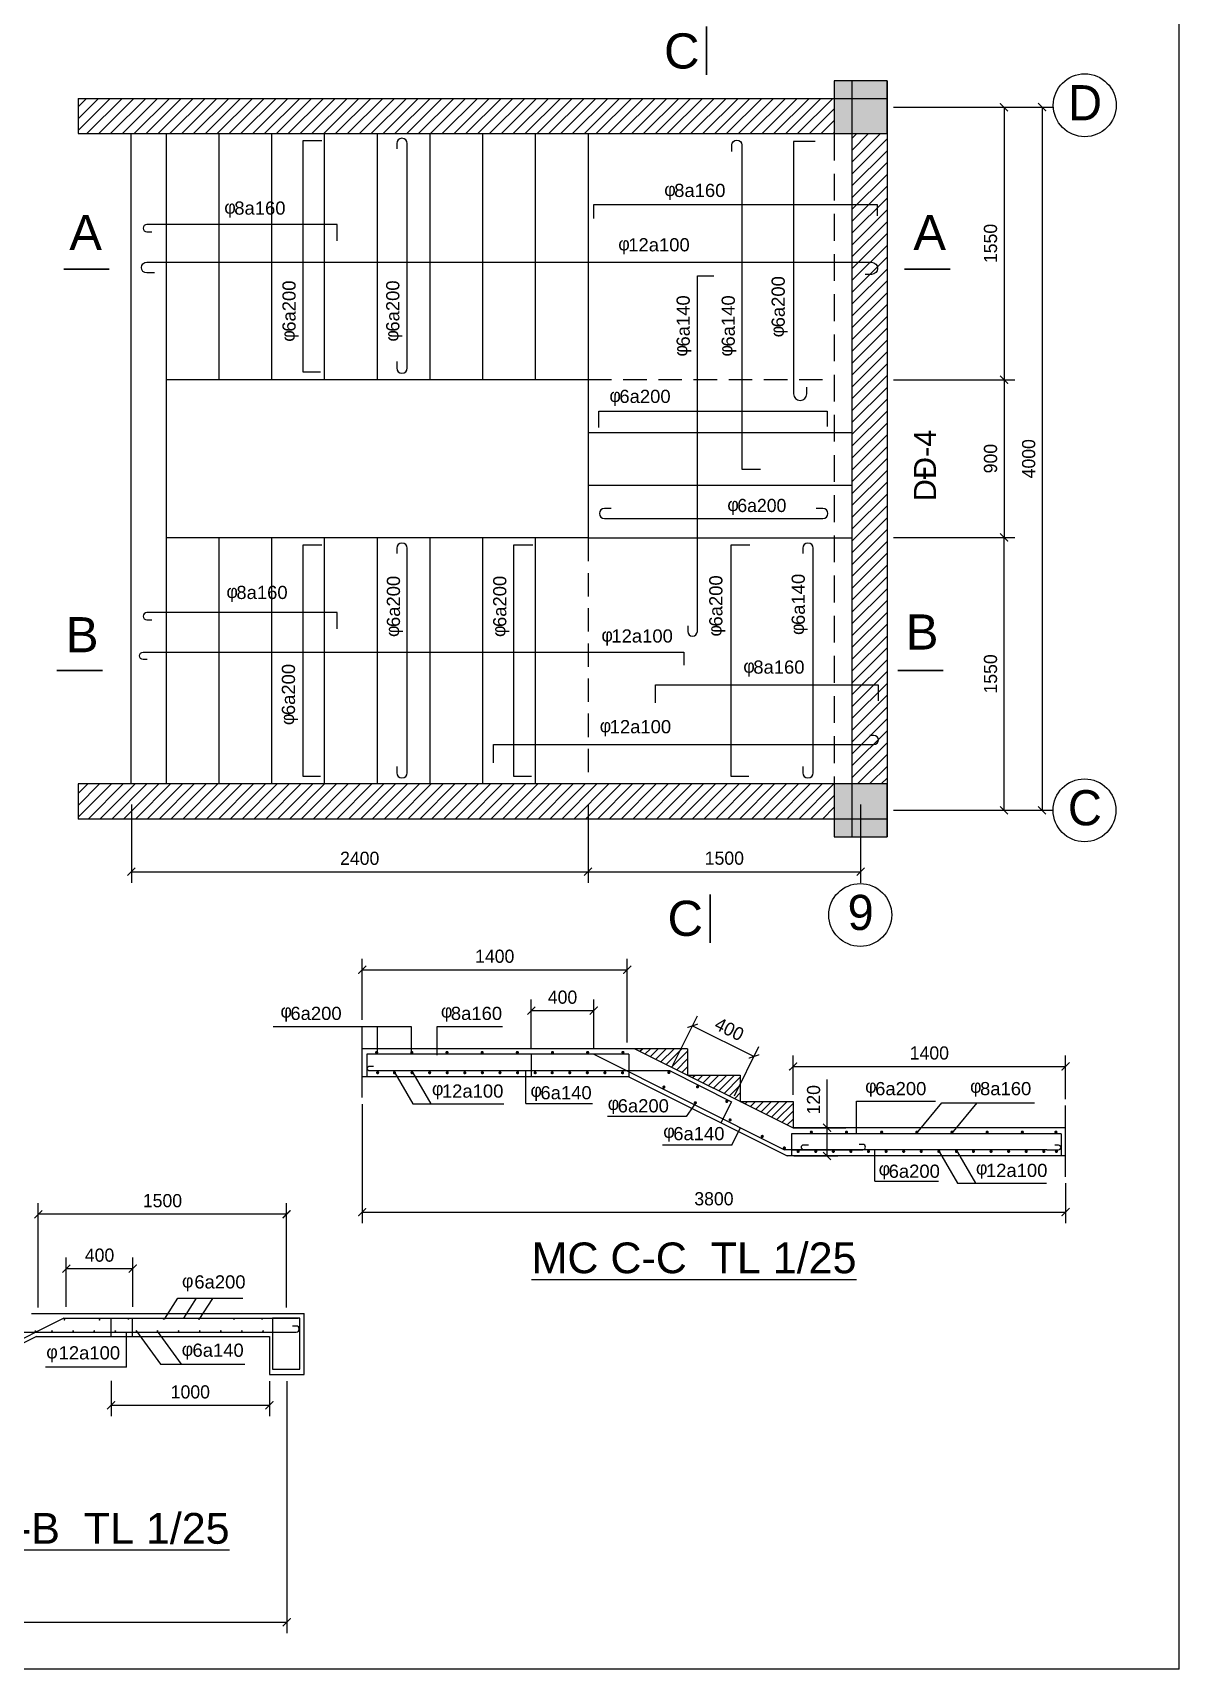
# Model space of a CAD drawing. Header units: millimetres. Extents: x -13160 to 122279, y 2205 to 75228.
# Drawn here: x 44962 to 71040, y 15828 to 53069 of the extents above; entities that cross this region are included whole.
import ezdxf
from ezdxf.enums import TextEntityAlignment as Align

# ---------------------------------------------------------------- set-up
doc = ezdxf.new("R2010")
doc.units = ezdxf.units.MM
doc.header["$LTSCALE"] = 6
doc.linetypes.add('DASHED', pattern=[19.05, 12.7, -6.35])
for name, color, linetype in [('BAO', 3, 'Continuous'), ('BAODAM', 3, 'Continuous'), ('BAOMANH', 2, 'Continuous'), ('HATCH', 5, 'Continuous'), ('KTHUOT', 6, 'Continuous'), ('TEXT', 7, 'Continuous'), ('THEP', 1, 'Continuous')]:
    doc.layers.add(name, color=color, linetype=linetype)
doc.styles.add('TCVN', font='VHELVEN.TTF')
doc.styles.add('VNI-HELVE', font='VHELVEN.TTF')
doc.styles.add('VNI-TIMES', font='VTIMESN.TTF')
doc.dimstyles.new('D1', dxfattribs={"dimtxt": 350, "dimasz": 180, "dimexe": 250, "dimexo": 150, "dimgap": 150, "dimtad": 1, "dimdec": 0, "dimtxsty": 'VNI-TIMES', "dimblk": 'ARCHTICK', "dimblk2": 'ARCHTICK', "dimcen": 2.5, "dimadec": 0, "dimazin": 0, "dimtfac": 1, "dimtdec": 0, "dimtmove": 0, "dimatfit": 3, "dimldrblk": 'ARCHTICK', "dimfxl": 0, "dimarcsym": 0})
pattern_1 = [(45, (36946, 1778.5), (-89.80256, 89.80256), [])]

# ---------------------------------------------------------------- blocks, each defined once
blk = doc.blocks.new('_ArchTick')
at = {"layer": 'BAOMANH', "color": 0, "const_width": 0.15}
blk.add_lwpolyline([(-0.5, -0.5), (0.5, 0.5)], dxfattribs=at)
blk = doc.blocks.new('*D5')
at = {"color": 0, "linetype": 'ByBlock'}
for p, q in [((31313, 38565), (31313, 32827)), ((15513, 33765), (15513, 32827)), ((15513, 33077), (31313, 33077))]:
    blk.add_line(p, q, dxfattribs=at)
at = {"layer": 'DEFPOINTS', "color": 0, "linetype": 'ByBlock'}
for p in [(31313, 38715), (15513, 33915), (31313, 33077)]:
    blk.add_point(p, dxfattribs=at)
at = {"color": 0, "linetype": 'ByBlock', "xscale": 180, "yscale": 180, "zscale": 180, "rotation": 180}
blk.add_blockref('_ArchTick', (15513, 33077), dxfattribs=at)
at = {"color": 0, "linetype": 'ByBlock', "xscale": 180, "yscale": 180, "zscale": 180}
blk.add_blockref('_ArchTick', (31313, 33077), dxfattribs=at)
at = {"color": 0, "linetype": 'ByBlock', "insert": (23413, 33380), "char_height": 300, "attachment_point": 5, "style": 'VNI-TIMES'}
blk.add_mtext('4000', dxfattribs=at)
blk = doc.blocks.new('*D12')
at = {"color": 0, "linetype": 'ByBlock'}
for p, q in [((19355, 28194), (19355, 29288)), ((20777, 28194), (20777, 29288)), ((19355, 29038), (20777, 29038))]:
    blk.add_line(p, q, dxfattribs=at)
at = {"layer": 'DEFPOINTS', "color": 0, "linetype": 'ByBlock'}
for p in [(20777, 29038), (19355, 28044), (20777, 28044)]:
    blk.add_point(p, dxfattribs=at)
at = {"color": 0, "linetype": 'ByBlock', "xscale": 180, "yscale": 180, "zscale": 180, "rotation": 180}
blk.add_blockref('_ArchTick', (19355, 29038), dxfattribs=at)
at = {"color": 0, "linetype": 'ByBlock', "xscale": 180, "yscale": 180, "zscale": 180}
blk.add_blockref('_ArchTick', (20777, 29038), dxfattribs=at)
at = {"color": 0, "linetype": 'ByBlock', "insert": (20066, 29342), "char_height": 300, "attachment_point": 5, "style": 'VNI-TIMES'}
blk.add_mtext('400', dxfattribs=at)
blk = doc.blocks.new('*D13')
at = {"color": 0, "linetype": 'ByBlock'}
for p, q in [((22578, 27798), (23137, 28916)), ((23026, 28693), (24422, 27995)), ((23975, 27100), (24534, 28218))]:
    blk.add_line(p, q, dxfattribs=at)
at = {"layer": 'DEFPOINTS', "color": 0, "linetype": 'ByBlock'}
for p in [(24422, 27995), (22511, 27664), (23907, 26966)]:
    blk.add_point(p, dxfattribs=at)
at = {"color": 0, "linetype": 'ByBlock', "xscale": 180, "yscale": 180, "zscale": 180}
for p, rotation in [((23026, 28693), 153.4349488229192), ((24422, 27995), 333.4349488229191)]:
    blk.add_blockref('_ArchTick', p, dxfattribs=dict(at, rotation=rotation))
at = {"color": 0, "linetype": 'ByBlock', "insert": (23860, 28615), "char_height": 300, "attachment_point": 5, "rotation": 333.4349, "style": 'VNI-TIMES'}
blk.add_mtext('400', dxfattribs=at)
blk = doc.blocks.new('*D14')
at = {"color": 0, "linetype": 'ByBlock', "ltscale": 4}
for p, q in [((52456, 28687), (52456, 25980)), ((68456, 26887), (68456, 25980)), ((52456, 26230), (68456, 26230))]:
    blk.add_line(p, q, dxfattribs=at)
at = {"layer": 'DEFPOINTS', "color": 0, "linetype": 'ByBlock', "ltscale": 4}
for p in [(52456, 28837), (68456, 27037), (68456, 26230)]:
    blk.add_point(p, dxfattribs=at)
at = {"color": 0, "linetype": 'ByBlock', "ltscale": 4, "xscale": 180, "yscale": 180, "zscale": 180, "rotation": 180}
blk.add_blockref('_ArchTick', (52456, 26230), dxfattribs=at)
at = {"color": 0, "linetype": 'ByBlock', "ltscale": 4, "xscale": 180, "yscale": 180, "zscale": 180}
blk.add_blockref('_ArchTick', (68456, 26230), dxfattribs=at)
at = {"color": 0, "linetype": 'ByBlock', "ltscale": 4, "insert": (60456, 26533), "char_height": 300, "attachment_point": 5, "style": 'VNI-TIMES'}
blk.add_mtext('3800', dxfattribs=at)
blk = doc.blocks.new('*D15')
at = {"color": 0, "linetype": 'ByBlock', "ltscale": 4}
for p, q in [((43922, 22075), (43922, 22972)), ((43922, 22722), (50122, 22722)), ((50122, 21979), (50122, 22972))]:
    blk.add_line(p, q, dxfattribs=at)
at = {"layer": 'DEFPOINTS', "color": 0, "linetype": 'ByBlock', "ltscale": 4}
for p in [(50122, 22722), (43922, 21925), (50122, 21829)]:
    blk.add_point(p, dxfattribs=at)
at = {"color": 0, "linetype": 'ByBlock', "ltscale": 4, "xscale": 180, "yscale": 180, "zscale": 180, "rotation": 180}
blk.add_blockref('_ArchTick', (43922, 22722), dxfattribs=at)
at = {"color": 0, "linetype": 'ByBlock', "ltscale": 4, "xscale": 180, "yscale": 180, "zscale": 180}
blk.add_blockref('_ArchTick', (50122, 22722), dxfattribs=at)
at = {"color": 0, "linetype": 'ByBlock', "ltscale": 4, "insert": (47022, 23026), "char_height": 300, "attachment_point": 5, "style": 'VNI-TIMES'}
blk.add_mtext('1400', dxfattribs=at)
blk = doc.blocks.new('*D17')
at = {"color": 0, "linetype": 'ByBlock'}
for p, q in [((26082, 26371), (26082, 27467)), ((25460, 26371), (26332, 26371)), ((26082, 25731), (26082, 26371)), ((25328, 25731), (26332, 25731))]:
    blk.add_line(p, q, dxfattribs=at)
at = {"layer": 'DEFPOINTS', "color": 0, "linetype": 'ByBlock'}
for p in [(25310, 26371), (26082, 26371), (25178, 25731)]:
    blk.add_point(p, dxfattribs=at)
at = {"color": 0, "linetype": 'ByBlock', "xscale": 180, "yscale": 180, "zscale": 180}
for p, rotation in [((26082, 26371), 90), ((26082, 25731), 270)]:
    blk.add_blockref('_ArchTick', p, dxfattribs=dict(at, rotation=rotation))
at = {"color": 0, "linetype": 'ByBlock', "insert": (25778, 27009), "char_height": 300, "attachment_point": 5, "rotation": 90, "style": 'VNI-TIMES'}
blk.add_mtext('120', dxfattribs=at)
blk = doc.blocks.new('*D49')
at = {"color": 0, "linetype": 'ByBlock', "ltscale": 4}
for p, q in [((47205, 31387), (47205, 29608)), ((57592, 31387), (57592, 29608)), ((47205, 29858), (57592, 29858))]:
    blk.add_line(p, q, dxfattribs=at)
at = {"layer": 'DEFPOINTS', "color": 0, "linetype": 'ByBlock', "ltscale": 4}
for p in [(47205, 31537), (57592, 31537), (57592, 29858)]:
    blk.add_point(p, dxfattribs=at)
at = {"color": 0, "linetype": 'ByBlock', "ltscale": 4, "xscale": 180, "yscale": 180, "zscale": 180, "rotation": 180}
blk.add_blockref('_ArchTick', (47205, 29858), dxfattribs=at)
at = {"color": 0, "linetype": 'ByBlock', "ltscale": 4, "xscale": 180, "yscale": 180, "zscale": 180}
blk.add_blockref('_ArchTick', (57592, 29858), dxfattribs=at)
at = {"color": 0, "linetype": 'ByBlock', "ltscale": 4, "insert": (52399, 30162), "char_height": 300, "attachment_point": 5, "style": 'VNI-TIMES'}
blk.add_mtext('2400', dxfattribs=at)
blk = doc.blocks.new('*D50')
at = {"color": 0, "linetype": 'ByBlock', "ltscale": 4}
for p, q in [((63793, 31390), (63793, 29608)), ((57592, 31237), (57592, 29608)), ((57592, 29858), (63793, 29858))]:
    blk.add_line(p, q, dxfattribs=at)
at = {"layer": 'DEFPOINTS', "color": 0, "linetype": 'ByBlock', "ltscale": 4}
for p in [(57592, 31387), (63793, 31540), (63793, 29858)]:
    blk.add_point(p, dxfattribs=at)
at = {"color": 0, "linetype": 'ByBlock', "ltscale": 4, "xscale": 180, "yscale": 180, "zscale": 180, "rotation": 180}
blk.add_blockref('_ArchTick', (57592, 29858), dxfattribs=at)
at = {"color": 0, "linetype": 'ByBlock', "ltscale": 4, "xscale": 180, "yscale": 180, "zscale": 180}
blk.add_blockref('_ArchTick', (63793, 29858), dxfattribs=at)
at = {"color": 0, "linetype": 'ByBlock', "ltscale": 4, "insert": (60693, 30165), "char_height": 300, "attachment_point": 5, "style": 'VNI-TIMES'}
blk.add_mtext('1500', dxfattribs=at)
blk = doc.blocks.new('*D51')
at = {"color": 0, "linetype": 'ByBlock', "ltscale": 4}
for p, q in [((64693, 48140), (68169, 48140)), ((67919, 48140), (67919, 32140)), ((64693, 32140), (68169, 32140))]:
    blk.add_line(p, q, dxfattribs=at)
at = {"layer": 'DEFPOINTS', "color": 0, "linetype": 'ByBlock', "ltscale": 4}
for p in [(64543, 48140), (64543, 32140), (67919, 32140)]:
    blk.add_point(p, dxfattribs=at)
at = {"color": 0, "linetype": 'ByBlock', "ltscale": 4, "xscale": 180, "yscale": 180, "zscale": 180}
for p, rotation in [((67919, 48140), 90), ((67919, 32140), 270)]:
    blk.add_blockref('_ArchTick', p, dxfattribs=dict(at, rotation=rotation))
at = {"color": 0, "linetype": 'ByBlock', "ltscale": 4, "insert": (67616, 40140), "char_height": 300, "attachment_point": 5, "rotation": 90, "style": 'VNI-TIMES'}
blk.add_mtext('4000', dxfattribs=at)
blk = doc.blocks.new('*D52')
at = {"color": 0, "linetype": 'ByBlock', "ltscale": 4}
for p, q in [((64543, 48140), (67304, 48140)), ((67054, 48140), (67054, 41937)), ((64543, 41937), (67304, 41937))]:
    blk.add_line(p, q, dxfattribs=at)
at = {"layer": 'DEFPOINTS', "color": 0, "linetype": 'ByBlock', "ltscale": 4}
for p in [(64393, 48140), (64393, 41937), (67054, 41937)]:
    blk.add_point(p, dxfattribs=at)
at = {"color": 0, "linetype": 'ByBlock', "ltscale": 4, "xscale": 180, "yscale": 180, "zscale": 180}
for p, rotation in [((67054, 48140), 90), ((67054, 41937), 270)]:
    blk.add_blockref('_ArchTick', p, dxfattribs=dict(at, rotation=rotation))
at = {"color": 0, "linetype": 'ByBlock', "ltscale": 4, "insert": (66748, 45039), "char_height": 300, "attachment_point": 5, "rotation": 90, "style": 'VNI-TIMES'}
blk.add_mtext('1550', dxfattribs=at)
blk = doc.blocks.new('*D53')
at = {"color": 0, "linetype": 'ByBlock', "ltscale": 4}
for p, q in [((64543, 38349), (67304, 38349)), ((67054, 32140), (67054, 38349)), ((64543, 32140), (67304, 32140))]:
    blk.add_line(p, q, dxfattribs=at)
at = {"layer": 'DEFPOINTS', "color": 0, "linetype": 'ByBlock', "ltscale": 4}
for p in [(64393, 38349), (67054, 38349), (64393, 32140)]:
    blk.add_point(p, dxfattribs=at)
at = {"color": 0, "linetype": 'ByBlock', "ltscale": 4, "xscale": 180, "yscale": 180, "zscale": 180}
for p, rotation in [((67054, 38349), 90), ((67054, 32140), 270)]:
    blk.add_blockref('_ArchTick', p, dxfattribs=dict(at, rotation=rotation))
at = {"color": 0, "linetype": 'ByBlock', "ltscale": 4, "insert": (66748, 35244), "char_height": 300, "attachment_point": 5, "rotation": 90, "style": 'VNI-TIMES'}
blk.add_mtext('1550', dxfattribs=at)
blk = doc.blocks.new('*D54')
at = {"color": 0, "linetype": 'ByBlock', "ltscale": 4}
for p, q in [((64693, 41937), (67304, 41937)), ((67054, 41937), (67054, 38349)), ((64693, 38349), (67304, 38349))]:
    blk.add_line(p, q, dxfattribs=at)
at = {"layer": 'DEFPOINTS', "color": 0, "linetype": 'ByBlock', "ltscale": 4}
for p in [(64543, 41937), (64543, 38349), (67054, 38349)]:
    blk.add_point(p, dxfattribs=at)
at = {"color": 0, "linetype": 'ByBlock', "ltscale": 4, "xscale": 180, "yscale": 180, "zscale": 180}
for p, rotation in [((67054, 41937), 90), ((67054, 38349), 270)]:
    blk.add_blockref('_ArchTick', p, dxfattribs=dict(at, rotation=rotation))
at = {"color": 0, "linetype": 'ByBlock', "ltscale": 4, "insert": (66749, 40143), "char_height": 300, "attachment_point": 5, "rotation": 90, "style": 'VNI-TIMES'}
blk.add_mtext('900', dxfattribs=at)
blk = doc.blocks.new('*D95')
at = {"color": 0, "linetype": 'ByBlock', "ltscale": 4}
for p, q in [((45088, 24064), (45088, 26433)), ((50736, 26183), (45088, 26183)), ((50736, 24064), (50736, 26433))]:
    blk.add_line(p, q, dxfattribs=at)
at = {"layer": 'DEFPOINTS', "color": 0, "linetype": 'ByBlock', "ltscale": 4}
for p in [(45088, 26183), (45088, 23914), (50736, 23914)]:
    blk.add_point(p, dxfattribs=at)
at = {"color": 0, "linetype": 'ByBlock', "ltscale": 4, "xscale": 180, "yscale": 180, "zscale": 180, "rotation": 180}
blk.add_blockref('_ArchTick', (45088, 26183), dxfattribs=at)
at = {"color": 0, "linetype": 'ByBlock', "ltscale": 4, "xscale": 180, "yscale": 180, "zscale": 180}
blk.add_blockref('_ArchTick', (50736, 26183), dxfattribs=at)
at = {"color": 0, "linetype": 'ByBlock', "ltscale": 4, "insert": (47912, 26490), "char_height": 300, "attachment_point": 5, "style": 'VNI-TIMES'}
blk.add_mtext('1500', dxfattribs=at)
blk = doc.blocks.new('*D97')
at = {"color": 0, "linetype": 'ByBlock', "ltscale": 4}
for p, q in [((46745, 22394), (46745, 21585)), ((50347, 22384), (50347, 21585)), ((46745, 21835), (50347, 21835))]:
    blk.add_line(p, q, dxfattribs=at)
at = {"layer": 'DEFPOINTS', "color": 0, "linetype": 'ByBlock', "ltscale": 4}
for p in [(46745, 22544), (50347, 22534), (50347, 21835)]:
    blk.add_point(p, dxfattribs=at)
at = {"color": 0, "linetype": 'ByBlock', "ltscale": 4, "xscale": 180, "yscale": 180, "zscale": 180, "rotation": 180}
blk.add_blockref('_ArchTick', (46745, 21835), dxfattribs=at)
at = {"color": 0, "linetype": 'ByBlock', "ltscale": 4, "xscale": 180, "yscale": 180, "zscale": 180}
blk.add_blockref('_ArchTick', (50347, 21835), dxfattribs=at)
at = {"color": 0, "linetype": 'ByBlock', "ltscale": 4, "insert": (48546, 22138), "char_height": 300, "attachment_point": 5, "style": 'VNI-TIMES'}
blk.add_mtext('1000', dxfattribs=at)
blk = doc.blocks.new('*D98')
at = {"color": 0, "linetype": 'ByBlock', "ltscale": 4}
for p, q in [((45725, 24077), (45725, 25196)), ((47236, 24077), (47236, 25196)), ((45725, 24946), (47236, 24946))]:
    blk.add_line(p, q, dxfattribs=at)
at = {"layer": 'DEFPOINTS', "color": 0, "linetype": 'ByBlock', "ltscale": 4}
for p in [(47236, 24946), (45725, 23927), (47236, 23927)]:
    blk.add_point(p, dxfattribs=at)
at = {"color": 0, "linetype": 'ByBlock', "ltscale": 4, "xscale": 180, "yscale": 180, "zscale": 180, "rotation": 180}
blk.add_blockref('_ArchTick', (45725, 24946), dxfattribs=at)
at = {"color": 0, "linetype": 'ByBlock', "ltscale": 4, "xscale": 180, "yscale": 180, "zscale": 180}
blk.add_blockref('_ArchTick', (47236, 24946), dxfattribs=at)
at = {"color": 0, "linetype": 'ByBlock', "ltscale": 4, "insert": (46481, 25250), "char_height": 300, "attachment_point": 5, "style": 'VNI-TIMES'}
blk.add_mtext('400', dxfattribs=at)
blk = doc.blocks.new('*D99')
at = {"color": 0, "linetype": 'ByBlock', "ltscale": 4}
for p, q in [((52456, 30604), (52456, 31998)), ((52456, 31748), (58484, 31748)), ((58484, 30090), (58484, 31998))]:
    blk.add_line(p, q, dxfattribs=at)
at = {"layer": 'DEFPOINTS', "color": 0, "linetype": 'ByBlock', "ltscale": 4}
for p in [(58484, 31748), (52456, 30454), (58484, 29940)]:
    blk.add_point(p, dxfattribs=at)
at = {"color": 0, "linetype": 'ByBlock', "ltscale": 4, "xscale": 180, "yscale": 180, "zscale": 180, "rotation": 180}
blk.add_blockref('_ArchTick', (52456, 31748), dxfattribs=at)
at = {"color": 0, "linetype": 'ByBlock', "ltscale": 4, "xscale": 180, "yscale": 180, "zscale": 180}
blk.add_blockref('_ArchTick', (58484, 31748), dxfattribs=at)
at = {"color": 0, "linetype": 'ByBlock', "ltscale": 4, "insert": (55470, 32052), "char_height": 300, "attachment_point": 5, "style": 'VNI-TIMES'}
blk.add_mtext('1400', dxfattribs=at)

msp = doc.modelspace()

# ---------------------------------------------------------------- hatches: boundary and pattern name
at = {"layer": 'HATCH', "linetype": 'Continuous', "ltscale": 4}
h = msp.add_hatch(dxfattribs=at)
h.set_pattern_fill('ANSI31', color=5, scale=60, style=0)
h.paths.add_polyline_path([(63193.3, 51574.2), (45993.4, 51574.2), (45993.4, 50774.2), (63193.3, 50774.2)])
h = msp.add_hatch(dxfattribs=at)
h.set_pattern_fill('ANSI31', color=5, scale=60, style=0)
h.paths.add_polyline_path([(64393.3, 50774.2), (63593.3, 50774.2), (63593.3, 35974.2), (64393.3, 35974.2)])
h = msp.add_hatch(dxfattribs=at)
h.set_pattern_fill('ANSI31', color=5, scale=60, style=0)
h.paths.add_polyline_path([(63193.3, 35974.2), (45993.4, 35974.2), (45993.4, 35174.2), (63193.3, 35174.2)])
at = {"layer": 'HATCH', "linetype": 'Continuous'}
h = msp.add_hatch(dxfattribs=at)
h.set_pattern_fill('ANSI31', color=5, scale=40, style=0)
h.set_pattern_definition(pattern_1)
h.paths.add_polyline_path([(59856.2, 29349.9), (59856.2, 29949.9), (58656.2, 29949.9)])
h = msp.add_hatch(dxfattribs=at)
h.set_pattern_fill('ANSI31', color=5, scale=40, style=0)
h.set_pattern_definition(pattern_1)
h.paths.add_polyline_path([(61056.2, 28749.9), (61056.2, 29349.9), (59856.2, 29349.9)])
h.paths.add_polyline_path([(62256.2, 28149.9), (62256.2, 28749.9), (61056.2, 28749.9)])

# ---------------------------------------------------------------- linework, layer by layer
at = {"layer": 'BAO', "color": 3, "linetype": 'Continuous'}
for q in [(71040.4, 75228.2), (-13159.6, 15828.2)]:
    msp.add_line((71040.4, 15828.2), q, dxfattribs=at)
at = {"layer": 'BAODAM', "color": 3, "linetype": 'Continuous'}
for p, q in [((63593.3, 51974.2), (63593.3, 34774.2)), ((64393.3, 51974.2), (64393.3, 34774.2)), ((45993.4, 51574.2), (64393.3, 51574.2)), ((45993.4, 51574.2), (45993.4, 50774.2)), ((45993.4, 50774.2), (64393.3, 50774.2)), ((47193.3, 50774.2), (47193.3, 35974.2)), ((47993.3, 50774.2), (47993.3, 35974.2)), ((49193.3, 50774.2), (49193.3, 45174.2)), ((50393.3, 50774.2), (50393.3, 45174.2)), ((51593.3, 50774.2), (51593.3, 45174.2)), ((52793.3, 50774.2), (52793.3, 45174.2)), ((53993.3, 50774.2), (53993.3, 45174.2)), ((55193.3, 50774.2), (55193.3, 45174.2)), ((56393.3, 50774.2), (56393.3, 45174.2)), ((57593.3, 50774.2), (57593.3, 41574.2)), ((47993.3, 45174.2), (57593.3, 45174.2)), ((57593.3, 43974.2), (63593.3, 43974.2)), ((57593.3, 42774.2), (63593.3, 42774.2)), ((57593.3, 41574.2), (47993.3, 41574.2)), ((49193.3, 41574.2), (49193.3, 35974.2)), ((50393.3, 41574.2), (50393.3, 35974.2)), ((51593.3, 41574.2), (51593.3, 35974.2)), ((52793.3, 41574.2), (52793.3, 35974.2)), ((53993.3, 41574.2), (53993.3, 35974.2)), ((55193.3, 41574.2), (55193.3, 35974.2)), ((56393.3, 41574.2), (56393.3, 35974.2)), ((57593.3, 41574.2), (63593.3, 41574.2)), ((64393.3, 35974.2), (45993.4, 35974.2)), ((45993.4, 35974.2), (45993.4, 35174.2)), ((64393.3, 35174.2), (45993.4, 35174.2)), ((52456.2, 28837.1), (52456.2, 30453.8)), ((58656.2, 29949.9), (52456.2, 29949.9)), ((58656.2, 29949.9), (62256.2, 28149.9)), ((59856.2, 29949.9), (58656.2, 29949.9)), ((58524, 29309.9), (52456.2, 29309.9)), ((58524, 29309.9), (62124, 27509.9)), ((68456.2, 27037.1), (68456.2, 28653.8)), ((68456.2, 28149.9), (62256.2, 28149.9)), ((68456.2, 27509.9), (62124, 27509.9)), ((44934.6, 23920.2), (51134.6, 23920.2)), ((51134.6, 22534.3), (51134.6, 23920.2)), ((45047.9, 23397.1), (35334.6, 18540.4)), ((45047.9, 23397.1), (50347.3, 23397.1)), ((50347.3, 23397.1), (50347.3, 22534.3)), ((50347.3, 22534.3), (51134.6, 22534.3))]:
    msp.add_line(p, q, dxfattribs=at)
for points in [[(63193.3, 50774.2), (64393.3, 50774.2), (64393.3, 51974.2), (63193.3, 51974.2)], [(63193.3, 34774.2), (64393.3, 34774.2), (64393.3, 35974.2), (63193.3, 35974.2)]]:
    msp.add_lwpolyline(points, close=True, dxfattribs=at)
for points in [[(59856.2, 29949.9), (59856.2, 29349.9), (61056.2, 29349.9)], [(61056.2, 29349.9), (61056.2, 28749.9), (62256.2, 28749.9)], [(62256.2, 28749.9), (62256.2, 28149.9), (63456.2, 28149.9)]]:
    msp.add_lwpolyline(points, dxfattribs=at)
for centre in [(68890.1, 51417.9), (68885.1, 35374.2), (63784.8, 32992.5)]:
    msp.add_circle(centre, 715.7, dxfattribs=at)
for points in [[(63193.3, 50774.2), (64393.3, 50774.2), (63193.3, 51974.2), (64393.3, 51974.2)], [(63193.3, 34774.2), (64393.3, 34774.2), (63193.3, 35974.2), (64393.3, 35974.2)]]:
    msp.add_solid(points, dxfattribs=at)
at = {"layer": 'BAOMANH', "color": 2, "linetype": 'DASHED', "ltscale": 8}
msp.add_line((63193.3, 50774.2), (63193.3, 35974.2), dxfattribs=at)
at = {"layer": 'BAOMANH', "color": 2, "linetype": 'DASHED', "ltscale": 7}
for p, q in [((57593.3, 45174.2), (63193.3, 45174.2)), ((57593.3, 41574.2), (57593.3, 35974.2))]:
    msp.add_line(p, q, dxfattribs=at)
at = {"layer": 'BAOMANH', "color": 2, "linetype": 'Continuous'}
for p, q in [((54161.4, 29802), (54161.4, 30454)), ((54161.4, 30454), (55643.1, 30454)), ((56174.5, 28702.6), (56174.5, 29442.4)), ((53195.7, 29398.5), (53604.9, 28692.3)), ((53604.9, 29398.5), (54014.2, 28692.3)), ((53604.9, 28692.3), (55676.7, 28692.3)), ((56174.5, 28702.6), (57693, 28702.6)), ((60039.5, 28712.7), (59826, 28409.9)), ((63702.1, 28021.7), (63702.1, 28752.8)), ((63702.1, 28752.8), (65494.1, 28752.8)), ((65101.7, 28064.8), (65639.3, 28721.3)), ((65639.3, 28721.3), (67744.9, 28721.3)), ((65908.1, 28064.8), (66445.7, 28721.3)), ((59826, 28409.9), (58038.1, 28409.9)), ((60862.8, 27757.2), (61060.8, 28153.3)), ((60862.8, 27757.2), (59289.6, 27757.2)), ((64117.3, 26932.6), (64117.3, 27652.1)), ((65584.3, 27598.7), (65993.6, 26892.5)), ((65993.6, 27598.7), (66402.8, 26892.5)), ((64117.3, 26932.6), (65561.4, 26932.6)), ((65993.6, 26892.5), (68020.3, 26892.5)), ((47957.6, 23796), (48264.7, 24271.6)), ((48264.7, 24271.6), (49738.7, 24271.6)), ((48396.8, 23818.8), (48689.2, 24271.6)), ((48748.3, 23788.4), (49055.4, 24263.9)), ((47091.1, 22705.7), (47091.1, 23498.8)), ((47318.6, 23521.3), (47864, 22767.6)), ((47791.9, 23521.3), (48337.3, 22767.6)), ((47864, 22767.6), (49787.2, 22767.6)), ((47091.1, 22705.7), (45253.8, 22705.7))]:
    msp.add_line(p, q, dxfattribs=at)
at = {"layer": 'BAOMANH', "color": 2, "linetype": 'Continuous', "ltscale": 4}
for points in [[(53580, 29870), (53580, 30450), (50430, 30450)], [(52800, 29870), (52800, 30450)]]:
    msp.add_lwpolyline(points, dxfattribs=at)
at = {"layer": 'TEXT', "color": 7, "linetype": 'Continuous', "const_width": 40}
for points in [[(60289.5, 53212.2), (60289.5, 52104.1)], [(45661.2, 47687.6), (46706.3, 47687.6)], [(64790.3, 47687.6), (65835.4, 47687.6)], [(45503.4, 38558.1), (46548.5, 38558.1)], [(64632.5, 38558.1), (65677.6, 38558.1)], [(60369.4, 33461.4), (60369.4, 32353.2)]]:
    msp.add_lwpolyline(points, dxfattribs=at)
at = {"layer": 'THEP'}
for p, q in [((57717, 49155.4), (57717, 48839.1)), ((58517.9, 29822.2), (52560.6, 29822.2)), ((52560.6, 29822.2), (52560.6, 29309.9)), ((56300.7, 29822.2), (56300.7, 29309.9)), ((57723, 29822.2), (62063.3, 27652.1)), ((58517.9, 29822.2), (58517.9, 29309.9)), ((59457.2, 29442.4), (52938.9, 29442.4)), ((59457.2, 29442.4), (60853.5, 28744.3)), ((60853.5, 28744.3), (60613.8, 28265)), ((68351.8, 28014.5), (62217.3, 28014.5)), ((62217.3, 28014.5), (62217.3, 27509.9)), ((68351.8, 28014.5), (68351.8, 27509.9)), ((68027.9, 27652.1), (62063.3, 27652.1)), ((45669, 23818.8), (35250.1, 18609.3)), ((44313.5, 23498.8), (50347.3, 23498.8)), ((45669, 23818.8), (50999.2, 23818.8)), ((46738.1, 23818.8), (46738.1, 23397.1)), ((47224.7, 23818.8), (47224.7, 23397.1))]:
    msp.add_line(p, q, dxfattribs=at)
at = {"layer": 'THEP', "color": 1, "linetype": 'Continuous', "ltscale": 4}
for points in [[(53240.4, 45584.1), (53240.4, 45440.3, 1), (53480.3, 45440.3), (53480.3, 50546, 1), (53240.4, 50546), (53240.4, 50426.1)], [(60865.5, 50365.1), (60865.5, 50514.7, -1), (61090.2, 50514.7), (61090.2, 43138.4), (61516.8, 43138.4)], [(62756.1, 50590.7), (62268.2, 50590.7), (62268.2, 44852.9, 1), (62568.5, 44852.9), (62568.5, 45002.9)], [(47729, 47603.2), (47555.1, 47603.2, -1), (47555.1, 47846.5), (64038.3, 47846.5, -1), (64038.3, 47568.5), (63899.2, 47568.5)], [(58114.7, 42241.6), (57963.3, 42241.6, 1), (57963.3, 42014.7), (62933.9, 42014.7, 1), (62933.9, 42241.6), (62782.5, 42241.6)], [(53240.4, 36374.8), (53240.4, 36231, 1), (53480.3, 36231), (53480.3, 41336.7, 1), (53240.4, 41336.7), (53240.4, 41216.8)], [(62475.7, 36374.8), (62475.7, 36231, 1), (62715.6, 36231), (62715.6, 41336.7, 1), (62475.7, 41336.7), (62475.7, 41216.8)]]:
    msp.add_lwpolyline(points, format="xyb", dxfattribs=at)
for points in [[(51510, 45342.9), (51110.3, 45342.9), (51110.3, 50615.4), (51536.7, 50615.4)], [(57837.1, 44081.9), (57837.1, 44460), (63034.8, 44460), (63034.8, 44107.1)], [(51510, 36144.9), (51110.3, 36144.9), (51110.3, 41417.4), (51536.7, 41417.4)], [(56307.5, 36144.9), (55907.7, 36144.9), (55907.7, 41417.4), (56334.1, 41417.4)], [(61249.6, 36144.9), (60849.8, 36144.9), (60849.8, 41417.4), (61276.2, 41417.4)]]:
    msp.add_lwpolyline(points, dxfattribs=at)
at = {"layer": 'THEP'}
for points in [[(64177.5, 48905.9), (64177.5, 49155.4), (57717, 49155.4)], [(59125.1, 37822), (59125.1, 38230.8), (64194.4, 38230.8), (64194.4, 37867.4)]]:
    msp.add_lwpolyline(points, dxfattribs=at)
at = {"layer": 'THEP', "color": 1, "linetype": 'Continuous'}
for points in [[(51883.7, 48332.7), (51883.7, 48702.8), (47554.5, 48702.8, 1), (47554.5, 48540.8), (47670.2, 48540.8)], [(59859.5, 39575.9), (59859.5, 39446.6, 1), (60079.5, 39446.6), (60079.5, 47540.5), (60454.7, 47540.5)], [(51883.7, 39502.3), (51883.7, 39872.4), (47554.5, 39872.4, 1), (47554.5, 39710.5), (47670.2, 39710.5)], [(47563.7, 38804.3), (47473.4, 38804.3, -1), (47473.4, 38975.7), (59770, 38975.7), (59770, 38677.3)], [(55444.5, 36454), (55444.5, 36874.9), (64095.4, 36874.9, 1), (64095.4, 37077.4), (64000.3, 37077.4)], [(52938.9, 29442.4), (52625.9, 29442.4, -1), (52625.9, 29554.6), (52715.3, 29554.6)], [(62217.3, 27652.1), (63843.3, 27652.1, 1), (63843.3, 27770.9), (63760.3, 27770.9)], [(63843.3, 27652.1), (62502, 27652.1, -1), (62502, 27764.5), (62604.2, 27764.5)], [(68027.9, 27652.1), (68296.2, 27652.1, 1), (68296.2, 27751.6), (68206.8, 27751.6)], [(42938, 22341.8), (42749, 22719.9), (44313.5, 23498.8), (50953.7, 23498.8, 1), (50953.7, 23637.6), (50869.3, 23637.6)]]:
    msp.add_lwpolyline(points, format="xyb", dxfattribs=at)
at = {"layer": 'THEP'}
for points, const_width in [([(52765.8, 29864.6, 1), (52801.8, 29864.6, 1)], 36), ([(53565.8, 29864.6, 1), (53601.8, 29864.6, 1)], 36), ([(54365.8, 29864.6, 1), (54401.8, 29864.6, 1)], 36), ([(55165.8, 29864.6, 1), (55201.8, 29864.6, 1)], 36), ([(55965.8, 29864.6, 1), (56001.8, 29864.6, 1)], 36), ([(56765.8, 29864.6, 1), (56801.8, 29864.6, 1)], 36), ([(57565.8, 29864.6, 1), (57601.8, 29864.6, 1)], 36), ([(58368.2, 29864.6, 1), (58404.2, 29864.6, 1)], 36), ([(52788.7, 29403, 1), (52824.7, 29403, 1)], 36), ([(53171.4, 29403, 1), (53207.4, 29403, 1)], 36), ([(53571.4, 29403, 1), (53607.4, 29403, 1)], 36), ([(53971.4, 29403, 1), (54007.4, 29403, 1)], 36), ([(54371.4, 29403, 1), (54407.4, 29403, 1)], 36), ([(54771.4, 29403, 1), (54807.4, 29403, 1)], 36), ([(55171.4, 29403, 1), (55207.4, 29403, 1)], 36), ([(55571.4, 29403, 1), (55607.4, 29403, 1)], 36), ([(55971.4, 29403, 1), (56007.4, 29403, 1)], 36), ([(56371.4, 29403, 1), (56407.4, 29403, 1)], 36), ([(56758.7, 29403, 1), (56794.7, 29403, 1)], 36), ([(57158.7, 29403, 1), (57194.7, 29403, 1)], 36), ([(57558.7, 29403, 1), (57594.7, 29403, 1)], 36), ([(57958.7, 29403, 1), (57994.7, 29403, 1)], 36), ([(58358.7, 29403, 1), (58394.7, 29403, 1)], 36), ([(59414.2, 29408.3, 1), (59450.2, 29408.3, 1)], 36), ([(59300, 29077.3, 1), (59336, 29077.3, 1)], 36), ([(60064.5, 29083.1, 1), (60100.5, 29083.1, 1)], 36), ([(60015.5, 28719.6, 1), (60051.5, 28719.6, 1)], 36), ([(60729.8, 28750.2, 1), (60765.8, 28750.2, 1)], 36), ([(60805.4, 28328.8, 1), (60841.4, 28328.8, 1)], 36), ([(61537.4, 27954.5, 1), (61573.4, 27954.5, 1)], 36), ([(62654.3, 28051.6, 1), (62690.3, 28051.6, 1)], 36), ([(63453.7, 28051.6, 1), (63489.7, 28051.6, 1)], 36), ([(64253.7, 28051.6, 1), (64289.7, 28051.6, 1)], 36), ([(65053.7, 28051.6, 1), (65089.7, 28051.6, 1)], 36), ([(65853.7, 28051.6, 1), (65889.7, 28051.6, 1)], 36), ([(66653.7, 28051.6, 1), (66689.7, 28051.6, 1)], 36), ([(67453.7, 28051.6, 1), (67489.7, 28051.6, 1)], 36), ([(68217.2, 28051.6, 1), (68253.2, 28051.6, 1)], 36), ([(62040.1, 27691.2, 1), (62076.1, 27691.2, 1)], 36), ([(62353.7, 27612.7, 1), (62389.7, 27612.7, 1)], 36), ([(62753.7, 27612.7, 1), (62789.7, 27612.7, 1)], 36), ([(63153.7, 27612.7, 1), (63189.7, 27612.7, 1)], 36), ([(63553.7, 27612.7, 1), (63589.7, 27612.7, 1)], 36), ([(63953.7, 27612.7, 1), (63989.7, 27612.7, 1)], 36), ([(64353.7, 27612.7, 1), (64389.7, 27612.7, 1)], 36), ([(64753.7, 27612.7, 1), (64789.7, 27612.7, 1)], 36), ([(65153.7, 27612.7, 1), (65189.7, 27612.7, 1)], 36), ([(65553.7, 27612.7, 1), (65589.7, 27612.7, 1)], 36), ([(65953.7, 27612.7, 1), (65989.7, 27612.7, 1)], 36), ([(66341, 27612.7, 1), (66377, 27612.7, 1)], 36), ([(66741, 27612.7, 1), (66777, 27612.7, 1)], 36), ([(67141, 27612.7, 1), (67177, 27612.7, 1)], 36), ([(67541, 27612.7, 1), (67577, 27612.7, 1)], 36), ([(67941, 27612.7, 1), (67977, 27612.7, 1)], 36), ([(68228, 27612.7, 1), (68264, 27612.7, 1)], 36), ([(45010.9, 23525, 1), (45030.9, 23525, 1)], 20), ([(45389.6, 23525, 1), (45409.6, 23525, 1)], 20), ([(45671.7, 23782.5, 1), (45691.7, 23782.5, 1)], 20), ([(45869.6, 23525, 1), (45889.6, 23525, 1)], 20), ([(46349.6, 23525, 1), (46369.6, 23525, 1)], 20), ([(46471.7, 23782.5, 1), (46491.7, 23782.5, 1)], 20), ([(46829.6, 23525, 1), (46849.6, 23525, 1)], 20), ([(47129.4, 23800.3, 1), (47149.4, 23800.3, 1)], 20), ([(47309.6, 23525, 1), (47329.6, 23525, 1)], 20), ([(47789.6, 23525, 1), (47809.6, 23525, 1)], 20), ([(47929.4, 23800.3, 1), (47949.4, 23800.3, 1)], 20), ([(48269.6, 23525, 1), (48289.6, 23525, 1)], 20), ([(48729.4, 23800.3, 1), (48749.4, 23800.3, 1)], 20), ([(48749.6, 23525, 1), (48769.6, 23525, 1)], 20), ([(49229.6, 23525, 1), (49249.6, 23525, 1)], 20), ([(49529.4, 23800.3, 1), (49549.4, 23800.3, 1)], 20), ([(49709.6, 23525, 1), (49729.6, 23525, 1)], 20), ([(50169.2, 23800.3, 1), (50189.2, 23800.3, 1)], 20), ([(50189.6, 23525, 1), (50209.6, 23525, 1)], 20)]:
    msp.add_lwpolyline(points, format="xyb", close=True, dxfattribs=dict(at, const_width=const_width))
msp.add_lwpolyline([(51039.5, 23818.8), (50416.8, 23818.8), (50416.8, 22653.5), (51039.5, 22653.5)], close=True, dxfattribs=at)

# ---------------------------------------------------------------- texts
at = {"layer": 'TEXT', "color": 7, "linetype": 'Continuous', "style": 'VNI-HELVE'}
for s, p in [('C', (59320.7, 52254.8)), ('A', (45791.7, 48121.8)), ('A', (64990.9, 48121.8)), ('B', (45713.4, 38970.2)), ('B', (64818.6, 39032.4)), ('C', (59400.6, 32516.6))]:
    msp.add_text(s, height=800, dxfattribs=at).set_placement(p)
at = {"layer": 'TEXT', "color": 7, "linetype": 'Continuous', "style": 'VNI-TIMES'}
for s, p in [('D', (68898.5, 51476.2)), ('C', (68893.5, 35432.6)), ('9', (63793.3, 33050.8))]:
    msp.add_text(s, height=800, dxfattribs=at).set_placement(p, align=Align.MIDDLE_CENTER)
at = {"layer": 'TEXT', "color": 7, "linetype": 'Continuous', "ltscale": 20, "style": 'TCVN'}
msp.add_text('DÑ-4', height=500, rotation=90, dxfattribs=at).set_placement((65506.3, 42406.3))
at = {"layer": 'TEXT', "color": 7, "linetype": 'Continuous', "attachment_point": 1, "style": 'VNI-TIMES'}
for s, insert, char_height, width in [('\\fSymbol|b0|i0|c2|p18;f', (59326.2, 49653.5), 300, 366.108), ('\\fVNI-Helve|b0|i0|c0|p2;8a160', (59552.2, 49630.9), 300, 741.258), ('\\fSymbol|b0|i0|c2|p18;f', (49319.9, 49251.3), 300, 366.108), ('\\fVNI-Helve|b0|i0|c0|p2;8a160', (49545.9, 49228.8), 300, 741.258), ('\\fSymbol|b0|i0|c2|p18;f', (58280.8, 48416.3), 300, 366.108), ('\\fVNI-Helve|b0|i0|c0|p2;12a100', (58506.8, 48393.8), 300, 741.258), ('\\fSymbol|b0|i0|c2|p18;f', (58079.2, 44966.4), 300, 366.108), ('\\fVNI-Helve|b0|i0|c0|p2;6a200', (58305.2, 44943.8), 300, 741.258), ('6a200', (60987.8, 42461.7), 300, 741.258), ('\\fSymbol|b0|i0|c2|p18;f', (60761.8, 42484.2), 300, 366.108), ('\\fSymbol|b0|i0|c2|p18;f', (49367.4, 40505.2), 300, 366.108), ('\\fVNI-Helve|b0|i0|c0|p2;8a160', (49593.4, 40482.6), 300, 741.258), ('\\fVNI-Helve|b0|i0|c0|p2;12a100', (58123.7, 39491.7), 300, 741.258), ('\\fSymbol|b0|i0|c2|p18;f', (57897.7, 39514.3), 300, 366.108), ('\\fSymbol|b0|i0|c2|p18;f', (61125.5, 38806.4), 300, 366.108), ('\\fVNI-Helve|b0|i0|c0|p2;8a160', (61351.5, 38783.9), 300, 741.258), ('\\fSymbol|b0|i0|c2|p18;f', (57858.4, 37450), 300, 366.108), ('\\fVNI-Helve|b0|i0|c0|p2;12a100', (58084.4, 37427.4), 300, 741.258), ('\\fSymbol|b0|i0|c2|p18;f', (50596.2, 30958.6), 300, 366.108), ('\\fVNI-Helve|b0|i0|c0|p2;6a200', (50822.1, 30903.5), 300, 741.258), ('\\fSymbol|b0|i0|c2|p18;f', (54246.2, 30958.6), 300, 366.108), ('\\fVNI-Helve|b0|i0|c0|p2;8a160', (54472.1, 30903.5), 300, 741.258), ('\\fSymbol|b0|i0|c2|p18;f', (54042.5, 29190.5), 300, 366.108), ('\\fVNI-Helve|b0|i0|c0|p2;12a100', (54268.5, 29135.4), 300, 741.258), ('\\fSymbol|b0|i0|c2|p18;f', (56283.5, 29153.3), 300, 366.108), ('\\fVNI-Helve|b0|i0|c0|p2;6a140', (56509.5, 29098.2), 300, 741.258), ('\\fSymbol|b0|i0|c2|p18;f', (63896.4, 29246.8), 300, 366.108), ('\\fVNI-Helve|b0|i0|c0|p2;6a200', (64122.4, 29191.7), 300, 741.258), ('\\fSymbol|b0|i0|c2|p18;f', (66282.9, 29246.8), 300, 366.108), ('\\fVNI-Helve|b0|i0|c0|p2;8a160', (66508.9, 29191.7), 300, 741.258), ('\\fSymbol|b0|i0|c2|p18;f', (58040.5, 28855.5), 300, 366.108), ('\\fVNI-Helve|b0|i0|c0|p2;6a200', (58266.5, 28800.4), 300, 741.258), ('\\fSymbol|b0|i0|c2|p18;f', (59305, 28222.7), 300, 366.108), ('\\fVNI-Helve|b0|i0|c0|p2;6a140', (59531, 28167.6), 300, 741.258), ('\\fSymbol|b0|i0|c2|p18;f', (64204.1, 27367), 300, 366.108), ('\\fVNI-Helve|b0|i0|c0|p2;6a200', (64430.1, 27311.9), 300, 741.258), ('\\fSymbol|b0|i0|c2|p18;f', (66417, 27385.6), 300, 366.108), ('\\fVNI-Helve|b0|i0|c0|p2;12a100', (66643, 27330.5), 300, 741.258), ('\\fVNI-Helve|b0|i0|c0|p2;\\LMC C-C  TL 1/25', (56309.3, 25540.1), 700, 16212.061), ('\\fSymbol|b0|i0|c2|p18;f', (48356.5, 24815.4), 300, 366.108), ('\\fVNI-Helve|b0|i0|c0|p2;6a200', (48637, 24792.9), 300, 741.258), ('\\fSymbol|b0|i0|c2|p18;f', (45271, 23201.8), 300, 366.108), ('\\fVNI-Helve|b0|i0|c0|p2;12a100', (45550, 23179.2), 300, 741.258), ('\\fSymbol|b0|i0|c2|p18;f', (48350.3, 23261.6), 300, 366.108), ('\\fVNI-Helve|b0|i0|c0|p2;6a140', (48594.4, 23239.1), 300, 741.258), ('\\fVNI-Helve|b0|i0|c0|p2;\\LMC B-B  TL 1/25', (42157.8, 19384.5), 700, 16212.061)]:
    msp.add_mtext(s, dxfattribs=dict(at, insert=insert, char_height=char_height, width=width))
at = {"layer": 'TEXT', "color": 7, "linetype": 'Continuous', "char_height": 300, "attachment_point": 1, "rotation": 90, "style": 'VNI-TIMES'}
for s, insert, width in [('\\fVNI-Helve|b0|i0|c0|p2;6a200', (50640.8, 46264.8), 741.258), ('\\fVNI-Helve|b0|i0|c0|p2;6a200', (53000.6, 46266.9), 741.258), ('\\fVNI-Helve|b0|i0|c0|p2;6a200', (61767.1, 46364.7), 741.258), ('\\fVNI-Helve|b0|i0|c0|p2;6a140', (59606.2, 45927.6), 741.258), ('\\fVNI-Helve|b0|i0|c0|p2;6a140', (60631.1, 45927.6), 741.258), ('\\fSymbol|b0|i0|c2|p18;f', (50618.2, 46038.8), 366.108), ('\\fSymbol|b0|i0|c2|p18;f', (52978.1, 46040.9), 366.108), ('\\fSymbol|b0|i0|c2|p18;f', (61744.5, 46138.7), 366.108), ('\\fSymbol|b0|i0|c2|p18;f', (59551.1, 45701.6), 366.108), ('\\fSymbol|b0|i0|c2|p18;f', (60576, 45701.6), 366.108), ('\\fVNI-Helve|b0|i0|c0|p2;6a200', (53015.6, 39545.1), 741.258), ('\\fVNI-Helve|b0|i0|c0|p2;6a200', (55434, 39545.1), 741.258), ('\\fVNI-Helve|b0|i0|c0|p2;6a200', (60349.2, 39556), 741.258), ('\\fVNI-Helve|b0|i0|c0|p2;6a140', (62223.5, 39591.5), 741.258), ('\\fSymbol|b0|i0|c2|p18;f', (52993, 39319.1), 366.108), ('\\fSymbol|b0|i0|c2|p18;f', (55411.4, 39319.1), 366.108), ('\\fSymbol|b0|i0|c2|p18;f', (60326.7, 39330), 366.108), ('\\fSymbol|b0|i0|c2|p18;f', (62200.9, 39365.5), 366.108), ('\\fVNI-Helve|b0|i0|c0|p2;6a200', (50627.3, 37540.1), 741.258), ('\\fSymbol|b0|i0|c2|p18;f', (50604.8, 37314.1), 366.108)]:
    msp.add_mtext(s, dxfattribs=dict(at, insert=insert, width=width))

# ---------------------------------------------------------------- dimensions: what is measured, and where the dimension line sits
at = {"layer": 'KTHUOT', "color": 6, "linetype": 'Continuous', "ltscale": 4}
for base, p1, p2, text, picture, middle in [((67054.5, 45171.7), (64393.3, 51374.2), (64393.3, 45171.7), '1550', '*D52', (66748.3, 48273)), ((67919.3, 35374.2), (64543.3, 51374.2), (64543.3, 35374.2), '4000', '*D51', (67615.8, 43374.2)), ((67054.5, 41583.4), (64543.3, 45171.7), (64543.3, 41583.4), '900', '*D54', (66749.2, 43377.5)), ((67054.5, 41583.4), (64393.3, 35374.2), (64393.3, 41583.4), '1550', '*D53', (66748.3, 38478.8))]:
    dim = msp.add_linear_dim(base=base, p1=p1, p2=p2, angle=90, text=text, dimstyle='D1', override={"dimtxt": 300}, dxfattribs=at)
    dim.commit()
    dim.dimension.update_dxf_attribs({"geometry": picture, "text_midpoint": middle, "insert": (0, 3234.5)})
for base, p1, p2, text, picture, middle in [((57592.3, 33977.4), (47204.8, 35655.7), (57592.3, 35655.7), '2400', '*D49', (52398.5, 34281)), ((63793.3, 33977.4), (57592.3, 35505.7), (63793.3, 35658.7), '1500', '*D50', (60692.8, 34283.6))]:
    dim = msp.add_linear_dim(base=base, p1=p1, p2=p2, text=text, dimstyle='D1', override={"dimtxt": 300}, dxfattribs=at)
    dim.commit()
    dim.dimension.update_dxf_attribs({"geometry": picture, "text_midpoint": middle, "insert": (0, 4118.9)})
for base, p1, p2, text, picture, middle in [((58484.1, 31748), (52456.2, 30453.8), (58484.1, 29940.5), '1400', '*D99', (55470.2, 32051.6)), ((45088, 26183.3), (50735.6, 23914), (45088, 23914), '1500', '*D95', (47911.8, 26489.5)), ((47236.4, 24946.1), (45724.8, 23927.2), (47236.4, 23927.2), '400', '*D98', (46480.6, 25249.7)), ((50347.3, 21834.7), (46744.7, 22544.4), (50347.3, 22534.3), '1000', '*D97', (48546, 22138.3))]:
    dim = msp.add_linear_dim(base=base, p1=p1, p2=p2, text=text, dimstyle='D1', override={"dimtxt": 300}, dxfattribs=at)
    dim.commit()
    dim.dimension.update_dxf_attribs({"geometry": picture, "text_midpoint": middle})
at = {"layer": 'KTHUOT', "color": 6, "linetype": 'Continuous'}
for base, p1, p2, text, picture, middle, set_off in [((57723, 30816.5), (56300.7, 29822.2), (57723, 29822.2), '400', '*D12', (57011.8, 31120.1), (36946, 1778.5)), ((68456.2, 29546.6), (62256.2, 28749.9), (68456.2, 28653.8), '1400', '*D15', (65356.2, 29850.2), (18334.4, 6824.4)), ((50740.9, 16896.1), (34940.9, 17734.3), (50740.9, 22534.3), '4000', '*D5', (42840.9, 17199.7), (19427.6, -16180.6))]:
    dim = msp.add_linear_dim(base=base, p1=p1, p2=p2, text=text, dimstyle='D1', override={"dimtxt": 300}, dxfattribs=at)
    dim.commit()
    dim.dimension.update_dxf_attribs({"geometry": picture, "text_midpoint": middle, "insert": set_off})
dim = msp.add_aligned_dim(p1=(59457.2, 29442.4), p2=(60853.5, 28744.3), distance=1150.4, text='400', dimstyle='D1', override={"dimtxt": 300}, dxfattribs=at)
dim.commit()
dim.dimension.update_dxf_attribs({"geometry": '*D13', "text_midpoint": (60805.6, 30393.8), "insert": (36946, 1778.5)})
dim = msp.add_linear_dim(base=(63027.6, 28149.9), p1=(62124, 27509.9), p2=(62256.2, 28149.9), angle=90, text='120', dimstyle='D1', override={"dimtxt": 300}, dxfattribs=at)
dim.commit()
dim.dimension.update_dxf_attribs({"geometry": '*D17', "text_midpoint": (62724, 28787.9), "insert": (36946, 1778.5)})
dim = msp.add_linear_dim(base=(68456.2, 26229.8), p1=(52456.2, 28837.1), p2=(68456.2, 27037.1), text='3800', dimstyle='D1', override={"dimtxt": 300}, dxfattribs=at)
dim.commit()
dim.dimension.update_dxf_attribs({"geometry": '*D14', "text_midpoint": (60456.2, 26533.3)})

doc.saveas('drawing.dxf')
